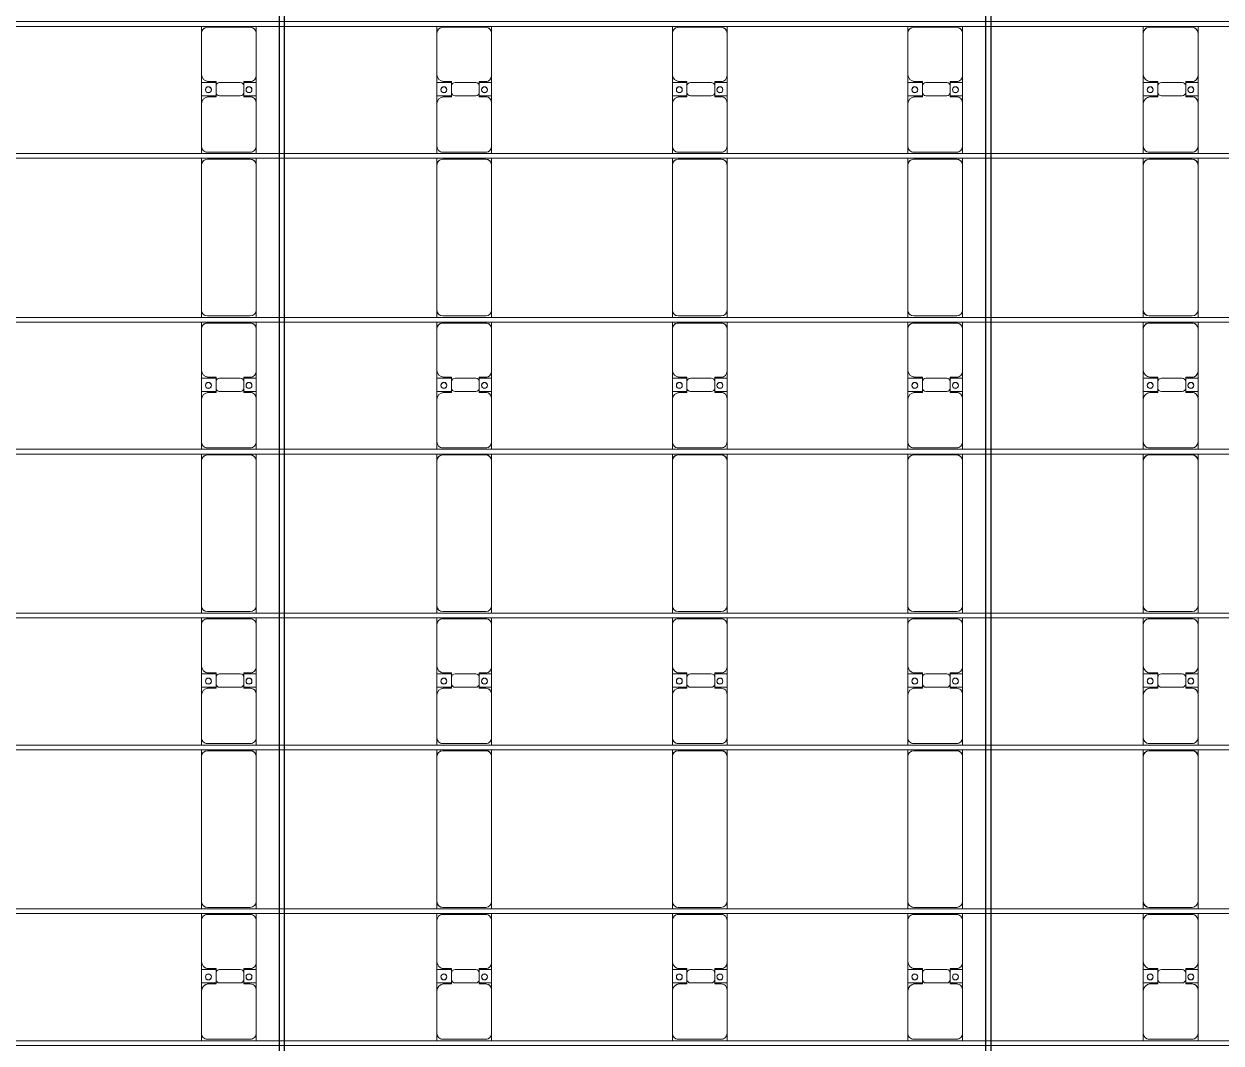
# Model space of a CAD drawing. Header units: millimetres. Extents: x -147246 to 112336, y -213734 to -86506.
# Drawn here: x -23856 to -13687, y -188580 to -179930 of the extents above; entities that cross this region are included whole.
import ezdxf

# ---------------------------------------------------------------- set-up
doc = ezdxf.new("R2010")
doc.units = ezdxf.units.MM
doc.layers.add('A-GENM', color=13, linetype='Continuous', lineweight=9)
doc.layers.add('S-BEAM', color=12, linetype='Continuous', lineweight=9)

# ---------------------------------------------------------------- blocks, each defined once
blk = doc.blocks.new('Dai phao do pin - DẢI PHAO ĐỠ PIN-V38-BỐ TRÍ KHUNG KẾT CẤU BÈ PIN 05')
at = {"layer": 'A-GENM', "color": 7}
for p, q in [((13258, 242), (13320, 242)), ((13680, 242), (13320, 242)), ((13680, 242), (13862, 242)), ((13748, 242), (13930, 242)), ((13748, 118), (13748, 242)), ((13862, 242), (13862, 118)), ((14280, 242), (13930, 242)), ((14280, 242), (14338, 242)), ((14378, 242), (14440, 242)), ((15670, 242), (14440, 242)), ((15670, 242), (15728, 242)), ((15768, 242), (15830, 242)), ((16190, 242), (15830, 242)), ((16190, 242), (16372, 242)), ((16258, 242), (16440, 242)), ((16258, 118), (16258, 242)), ((16372, 242), (16372, 118)), ((16790, 242), (16440, 242)), ((16790, 242), (16848, 242)), ((16888, 242), (16950, 242)), ((18180, 242), (16950, 242)), ((18180, 242), (18238, 242)), ((18278, 242), (18340, 242)), ((18700, 242), (18340, 242)), ((18700, 242), (18882, 242)), ((18768, 242), (18950, 242)), ((18768, 118), (18768, 242)), ((18882, 242), (18882, 118)), ((19300, 242), (18950, 242)), ((19300, 242), (19358, 242)), ((19398, 242), (19460, 242)), ((20690, 242), (19460, 242)), ((20690, 242), (20748, 242)), ((20788, 242), (20850, 242)), ((21210, 242), (20850, 242)), ((21210, 242), (21392, 242)), ((21278, 242), (21460, 242)), ((21278, 118), (21278, 242)), ((21392, 242), (21392, 118)), ((21810, 242), (21460, 242)), ((21810, 242), (21868, 242)), ((13270, 192), (13270, -173)), ((13740, 118), (13740, 182)), ((13832, 118), (13740, 118)), ((13870, 118), (13778, 118)), ((13870, 182), (13870, 118)), ((14330, -173), (14330, 192)), ((14390, 192), (14390, -173)), ((15720, -173), (15720, 192)), ((15780, 192), (15780, -173)), ((16250, 118), (16250, 182)), ((16342, 118), (16250, 118)), ((16380, 118), (16288, 118)), ((16380, 182), (16380, 118)), ((16840, -173), (16840, 192)), ((16900, 192), (16900, -173)), ((18230, -173), (18230, 192)), ((18290, 192), (18290, -173)), ((18760, 118), (18760, 182)), ((18852, 118), (18760, 118)), ((18890, 118), (18798, 118)), ((18890, 182), (18890, 118)), ((19350, -173), (19350, 192)), ((19410, 192), (19410, -173)), ((20740, -173), (20740, 192)), ((20800, 192), (20800, -173)), ((21270, 118), (21270, 182)), ((21362, 118), (21270, 118)), ((21400, 118), (21308, 118)), ((21400, 182), (21400, 118)), ((21860, -173), (21860, 192)), ((13748, 88), (13748, -88)), ((13862, -88), (13862, 88)), ((16258, 88), (16258, -88)), ((16372, -88), (16372, 88)), ((18768, 88), (18768, -88)), ((18882, -88), (18882, 88)), ((21278, 88), (21278, -88)), ((21392, -88), (21392, 88)), ((13740, -173), (13740, -118)), ((13740, -118), (13832, -118)), ((13748, -223), (13748, -118)), ((13778, -118), (13870, -118)), ((13862, -118), (13862, -223)), ((13870, -118), (13870, -173)), ((16250, -173), (16250, -118)), ((16250, -118), (16342, -118)), ((16258, -223), (16258, -118)), ((16288, -118), (16380, -118)), ((16372, -118), (16372, -223)), ((16380, -118), (16380, -173)), ((18760, -173), (18760, -118)), ((18760, -118), (18852, -118)), ((18768, -223), (18768, -118)), ((18798, -118), (18890, -118)), ((18882, -118), (18882, -223)), ((18890, -118), (18890, -173)), ((21270, -173), (21270, -118)), ((21270, -118), (21362, -118)), ((21278, -223), (21278, -118)), ((21308, -118), (21400, -118)), ((21392, -118), (21392, -223)), ((21400, -118), (21400, -173)), ((13320, -223), (13258, -223)), ((13320, -223), (13690, -223)), ((13862, -223), (13690, -223)), ((13920, -223), (13748, -223)), ((13920, -223), (14280, -223)), ((14338, -223), (14280, -223)), ((14440, -223), (14378, -223)), ((14440, -223), (15670, -223)), ((15728, -223), (15670, -223)), ((15830, -223), (15768, -223)), ((15830, -223), (16200, -223)), ((16372, -223), (16200, -223)), ((16430, -223), (16258, -223)), ((16430, -223), (16790, -223)), ((16848, -223), (16790, -223)), ((16950, -223), (16888, -223)), ((16950, -223), (18180, -223)), ((18238, -223), (18180, -223)), ((18340, -223), (18278, -223)), ((18340, -223), (18710, -223)), ((18882, -223), (18710, -223)), ((18940, -223), (18768, -223)), ((18940, -223), (19300, -223)), ((19358, -223), (19300, -223)), ((19460, -223), (19398, -223)), ((19460, -223), (20690, -223)), ((20748, -223), (20690, -223)), ((20850, -223), (20788, -223)), ((20850, -223), (21220, -223)), ((21392, -223), (21220, -223)), ((21450, -223), (21278, -223)), ((21450, -223), (21810, -223)), ((21868, -223), (21810, -223))]:
    blk.add_line(p, q, dxfattribs=at)
for centre, radius, start, end in [((13320, 192), 50, 90, 180), ((13320, 192), 50, 135, 180), ((13680, 182), 60, 0, 90), ((13680, 182), 60, 0, 30), ((13799, 183), 25, 360, 180), ((13801, 183), 25, 0, 180), ((13930, 182), 60, 90, 180), ((13930, 182), 60, 150, 180), ((14280, 192), 50, 0, 90), ((14280, 192), 50, 0, 45), ((14440, 192), 50, 90, 180), ((14440, 192), 50, 105, 180), ((15670, 192), 50, 360, 90), ((15670, 192), 50, 15, 90), ((15830, 192), 50, 90, 180), ((15830, 192), 50, 135, 180), ((16190, 182), 60, 0, 90), ((16190, 182), 60, 0, 30), ((16309, 183), 25, 360, 180), ((16311, 183), 25, 0, 180), ((16440, 182), 60, 90, 180), ((16440, 182), 60, 150, 180), ((16790, 192), 50, 0, 90), ((16790, 192), 50, 0, 45), ((16950, 192), 50, 90, 180), ((16950, 192), 50, 105, 180), ((18180, 192), 50, 360, 90), ((18180, 192), 50, 15, 90), ((18340, 192), 50, 90, 180), ((18340, 192), 50, 135, 180), ((18700, 182), 60, 360, 90), ((18700, 182), 60, 360, 30), ((18819, 183), 25, 0, 180), ((18821, 183), 25, 360, 180), ((18950, 182), 60, 90, 180), ((18950, 182), 60, 150, 180), ((19300, 192), 50, 0, 90), ((19300, 192), 50, 0, 45), ((19460, 192), 50, 90, 180), ((19460, 192), 50, 105, 180), ((20690, 192), 50, 360, 90), ((20690, 192), 50, 15, 90), ((20850, 192), 50, 90, 180), ((20850, 192), 50, 135, 180), ((21210, 182), 60, 0, 90), ((21210, 182), 60, 0, 30), ((21329, 183), 25, 360, 180), ((21331, 183), 25, 360, 180), ((21460, 182), 60, 90, 180), ((21460, 182), 60, 150, 180), ((21810, 192), 50, 0, 90), ((21810, 192), 50, 0, 45), ((13778, 88), 30, 90, 180), ((13799, 183), 25, 180, 0), ((13801, 183), 25, 180, 360), ((13832, 88), 30, 0, 90), ((16288, 88), 30, 90, 180), ((16309, 183), 25, 180, 0), ((16311, 183), 25, 180, 0), ((16342, 88), 30, 360, 90), ((18798, 88), 30, 90, 180), ((18819, 183), 25, 180, 0), ((18821, 183), 25, 180, 0), ((18852, 88), 30, 0, 90), ((21308, 88), 30, 90, 180), ((21329, 183), 25, 180, 0), ((21331, 183), 25, 180, 0), ((21362, 88), 30, 360, 90), ((13778, -88), 30, 180, 270), ((13832, -88), 30, 270, 360), ((16288, -88), 30, 180, 270), ((16342, -88), 30, 270, 360), ((18798, -88), 30, 180, 270), ((18852, -88), 30, 270, 0), ((21308, -88), 30, 180, 270), ((21362, -88), 30, 270, 360), ((13320, -173), 50, 180, 270), ((13320, -173), 50, 180, 225), ((13690, -173), 50, 270, 360), ((13690, -173), 50, 315, 360), ((13799, -162), 25, 360, 180), ((13799, -162), 25, 180, 0), ((13801, -162), 25, 360, 180), ((13801, -162), 25, 180, 0), ((13920, -173), 50, 180, 270), ((13920, -173), 50, 180, 225), ((14280, -173), 50, 270, 360), ((14280, -173), 50, 315, 360), ((14440, -173), 50, 180, 270), ((14440, -173), 50, 180, 270), ((15670, -173), 50, 270, 360), ((15670, -173), 50, 285, 360), ((15830, -173), 50, 180, 270), ((15830, -173), 50, 180, 225), ((16200, -173), 50, 270, 360), ((16200, -173), 50, 315, 0), ((16309, -162), 25, 360, 180), ((16309, -162), 25, 180, 0), ((16311, -162), 25, 360, 180), ((16311, -162), 25, 180, 360), ((16430, -173), 50, 180, 270), ((16430, -173), 50, 180, 225), ((16790, -173), 50, 270, 0), ((16790, -173), 50, 315, 0), ((16950, -173), 50, 180, 270), ((16950, -173), 50, 180, 270), ((18180, -173), 50, 270, 360), ((18180, -173), 50, 285, 360), ((18340, -173), 50, 180, 270), ((18340, -173), 50, 180, 225), ((18710, -173), 50, 270, 360), ((18710, -173), 50, 315, 360), ((18819, -162), 25, 360, 180), ((18819, -162), 25, 180, 360), ((18821, -162), 25, 360, 180), ((18821, -162), 25, 180, 360), ((18940, -173), 50, 180, 270), ((18940, -173), 50, 180, 225), ((19300, -173), 50, 270, 0), ((19300, -173), 50, 315, 0), ((19460, -173), 50, 180, 270), ((19460, -173), 50, 180, 270), ((20690, -173), 50, 270, 0), ((20690, -173), 50, 285, 360), ((20850, -173), 50, 180, 270), ((20850, -173), 50, 180, 225), ((21220, -173), 50, 270, 0), ((21220, -173), 50, 315, 360), ((21329, -162), 25, 0, 180), ((21329, -162), 25, 180, 0), ((21331, -162), 25, 360, 180), ((21331, -162), 25, 180, 360), ((21450, -173), 50, 180, 270), ((21450, -173), 50, 180, 225), ((21810, -173), 50, 270, 0), ((21810, -173), 50, 315, 360)]:
    blk.add_arc(centre, radius, start, end, dxfattribs=at)
blk = doc.blocks.new('Dai phao do pin - DẢI PHAO ĐỠ PIN-V39-BỐ TRÍ KHUNG KẾT CẤU BÈ PIN 05')
at = {"layer": 'A-GENM', "color": 7}
for p, q in [((13258, 242), (13320, 242)), ((13680, 242), (13320, 242)), ((13680, 242), (13862, 242)), ((13748, 242), (13930, 242)), ((13748, 118), (13748, 242)), ((13862, 242), (13862, 118)), ((14280, 242), (13930, 242)), ((14280, 242), (14338, 242)), ((14378, 242), (14440, 242)), ((15670, 242), (14440, 242)), ((15670, 242), (15728, 242)), ((15768, 242), (15830, 242)), ((16190, 242), (15830, 242)), ((16190, 242), (16372, 242)), ((16258, 242), (16440, 242)), ((16258, 118), (16258, 242)), ((16372, 242), (16372, 118)), ((16790, 242), (16440, 242)), ((16790, 242), (16848, 242)), ((16888, 242), (16950, 242)), ((18180, 242), (16950, 242)), ((18180, 242), (18238, 242)), ((18278, 242), (18340, 242)), ((18700, 242), (18340, 242)), ((18700, 242), (18882, 242)), ((18768, 242), (18950, 242)), ((18768, 118), (18768, 242)), ((18882, 242), (18882, 118)), ((19300, 242), (18950, 242)), ((19300, 242), (19358, 242)), ((19398, 242), (19460, 242)), ((20690, 242), (19460, 242)), ((20690, 242), (20748, 242)), ((20788, 242), (20850, 242)), ((21210, 242), (20850, 242)), ((21210, 242), (21392, 242)), ((21278, 242), (21460, 242)), ((21278, 118), (21278, 242)), ((21392, 242), (21392, 118)), ((21810, 242), (21460, 242)), ((21810, 242), (21868, 242)), ((13270, 192), (13270, -173)), ((13740, 118), (13740, 182)), ((13832, 118), (13740, 118)), ((13870, 118), (13778, 118)), ((13870, 182), (13870, 118)), ((14330, -173), (14330, 192)), ((14390, 192), (14390, -173)), ((15720, -173), (15720, 192)), ((15780, 192), (15780, -173)), ((16250, 118), (16250, 182)), ((16342, 118), (16250, 118)), ((16380, 118), (16288, 118)), ((16380, 182), (16380, 118)), ((16840, -173), (16840, 192)), ((16900, 192), (16900, -173)), ((18230, -173), (18230, 192)), ((18290, 192), (18290, -173)), ((18760, 118), (18760, 182)), ((18852, 118), (18760, 118)), ((18890, 118), (18798, 118)), ((18890, 182), (18890, 118)), ((19350, -173), (19350, 192)), ((19410, 192), (19410, -173)), ((20740, -173), (20740, 192)), ((20800, 192), (20800, -173)), ((21270, 118), (21270, 182)), ((21362, 118), (21270, 118)), ((21400, 118), (21308, 118)), ((21400, 182), (21400, 118)), ((21860, -173), (21860, 192)), ((13748, 88), (13748, -88)), ((13862, -88), (13862, 88)), ((16258, 88), (16258, -88)), ((16372, -88), (16372, 88)), ((18768, 88), (18768, -88)), ((18882, -88), (18882, 88)), ((21278, 88), (21278, -88)), ((21392, -88), (21392, 88)), ((13740, -173), (13740, -118)), ((13740, -118), (13832, -118)), ((13748, -223), (13748, -118)), ((13778, -118), (13870, -118)), ((13862, -118), (13862, -223)), ((13870, -118), (13870, -173)), ((16250, -173), (16250, -118)), ((16250, -118), (16342, -118)), ((16258, -223), (16258, -118)), ((16288, -118), (16380, -118)), ((16372, -118), (16372, -223)), ((16380, -118), (16380, -173)), ((18760, -173), (18760, -118)), ((18760, -118), (18852, -118)), ((18768, -223), (18768, -118)), ((18798, -118), (18890, -118)), ((18882, -118), (18882, -223)), ((18890, -118), (18890, -173)), ((21270, -173), (21270, -118)), ((21270, -118), (21362, -118)), ((21278, -223), (21278, -118)), ((21308, -118), (21400, -118)), ((21392, -118), (21392, -223)), ((21400, -118), (21400, -173)), ((13320, -223), (13258, -223)), ((13320, -223), (13690, -223)), ((13862, -223), (13690, -223)), ((13920, -223), (13748, -223)), ((13920, -223), (14280, -223)), ((14338, -223), (14280, -223)), ((14440, -223), (14378, -223)), ((14440, -223), (15670, -223)), ((15728, -223), (15670, -223)), ((15830, -223), (15768, -223)), ((15830, -223), (16200, -223)), ((16372, -223), (16200, -223)), ((16430, -223), (16258, -223)), ((16430, -223), (16790, -223)), ((16848, -223), (16790, -223)), ((16950, -223), (16888, -223)), ((16950, -223), (18180, -223)), ((18238, -223), (18180, -223)), ((18340, -223), (18278, -223)), ((18340, -223), (18710, -223)), ((18882, -223), (18710, -223)), ((18940, -223), (18768, -223)), ((18940, -223), (19300, -223)), ((19358, -223), (19300, -223)), ((19460, -223), (19398, -223)), ((19460, -223), (20690, -223)), ((20748, -223), (20690, -223)), ((20850, -223), (20788, -223)), ((20850, -223), (21220, -223)), ((21392, -223), (21220, -223)), ((21450, -223), (21278, -223)), ((21450, -223), (21810, -223)), ((21868, -223), (21810, -223))]:
    blk.add_line(p, q, dxfattribs=at)
for centre, radius, start, end in [((13320, 192), 50, 90, 180), ((13320, 192), 50, 135, 180), ((13680, 182), 60, 0, 90), ((13680, 182), 60, 0, 30), ((13799, 183), 25, 360, 180), ((13801, 183), 25, 0, 180), ((13930, 182), 60, 90, 180), ((13930, 182), 60, 150, 180), ((14280, 192), 50, 0, 90), ((14280, 192), 50, 0, 45), ((14440, 192), 50, 90, 180), ((14440, 192), 50, 105, 180), ((15670, 192), 50, 360, 90), ((15670, 192), 50, 15, 90), ((15830, 192), 50, 90, 180), ((15830, 192), 50, 135, 180), ((16190, 182), 60, 0, 90), ((16190, 182), 60, 0, 30), ((16309, 183), 25, 360, 180), ((16311, 183), 25, 0, 180), ((16440, 182), 60, 90, 180), ((16440, 182), 60, 150, 180), ((16790, 192), 50, 0, 90), ((16790, 192), 50, 0, 45), ((16950, 192), 50, 90, 180), ((16950, 192), 50, 105, 180), ((18180, 192), 50, 360, 90), ((18180, 192), 50, 15, 90), ((18340, 192), 50, 90, 180), ((18340, 192), 50, 135, 180), ((18700, 182), 60, 360, 90), ((18700, 182), 60, 360, 30), ((18819, 183), 25, 0, 180), ((18821, 183), 25, 360, 180), ((18950, 182), 60, 90, 180), ((18950, 182), 60, 150, 180), ((19300, 192), 50, 0, 90), ((19300, 192), 50, 0, 45), ((19460, 192), 50, 90, 180), ((19460, 192), 50, 105, 180), ((20690, 192), 50, 360, 90), ((20690, 192), 50, 15, 90), ((20850, 192), 50, 90, 180), ((20850, 192), 50, 135, 180), ((21210, 182), 60, 0, 90), ((21210, 182), 60, 0, 30), ((21329, 183), 25, 360, 180), ((21331, 183), 25, 360, 180), ((21460, 182), 60, 90, 180), ((21460, 182), 60, 150, 180), ((21810, 192), 50, 0, 90), ((21810, 192), 50, 0, 45), ((13778, 88), 30, 90, 180), ((13799, 183), 25, 180, 0), ((13801, 183), 25, 180, 360), ((13832, 88), 30, 0, 90), ((16288, 88), 30, 90, 180), ((16309, 183), 25, 180, 0), ((16311, 183), 25, 180, 0), ((16342, 88), 30, 360, 90), ((18798, 88), 30, 90, 180), ((18819, 183), 25, 180, 0), ((18821, 183), 25, 180, 0), ((18852, 88), 30, 0, 90), ((21308, 88), 30, 90, 180), ((21329, 183), 25, 180, 0), ((21331, 183), 25, 180, 0), ((21362, 88), 30, 360, 90), ((13778, -88), 30, 180, 270), ((13832, -88), 30, 270, 360), ((16288, -88), 30, 180, 270), ((16342, -88), 30, 270, 360), ((18798, -88), 30, 180, 270), ((18852, -88), 30, 270, 0), ((21308, -88), 30, 180, 270), ((21362, -88), 30, 270, 360), ((13320, -173), 50, 180, 270), ((13320, -173), 50, 180, 225), ((13690, -173), 50, 270, 360), ((13690, -173), 50, 315, 360), ((13799, -162), 25, 360, 180), ((13799, -162), 25, 180, 0), ((13801, -162), 25, 360, 180), ((13801, -162), 25, 180, 0), ((13920, -173), 50, 180, 270), ((13920, -173), 50, 180, 225), ((14280, -173), 50, 270, 360), ((14280, -173), 50, 315, 360), ((14440, -173), 50, 180, 270), ((14440, -173), 50, 180, 270), ((15670, -173), 50, 270, 360), ((15670, -173), 50, 285, 360), ((15830, -173), 50, 180, 270), ((15830, -173), 50, 180, 225), ((16200, -173), 50, 270, 360), ((16200, -173), 50, 315, 0), ((16309, -162), 25, 360, 180), ((16309, -162), 25, 180, 0), ((16311, -162), 25, 360, 180), ((16311, -162), 25, 180, 360), ((16430, -173), 50, 180, 270), ((16430, -173), 50, 180, 225), ((16790, -173), 50, 270, 0), ((16790, -173), 50, 315, 0), ((16950, -173), 50, 180, 270), ((16950, -173), 50, 180, 270), ((18180, -173), 50, 270, 360), ((18180, -173), 50, 285, 360), ((18340, -173), 50, 180, 270), ((18340, -173), 50, 180, 225), ((18710, -173), 50, 270, 360), ((18710, -173), 50, 315, 360), ((18819, -162), 25, 360, 180), ((18819, -162), 25, 180, 360), ((18821, -162), 25, 360, 180), ((18821, -162), 25, 180, 360), ((18940, -173), 50, 180, 270), ((18940, -173), 50, 180, 225), ((19300, -173), 50, 270, 0), ((19300, -173), 50, 315, 0), ((19460, -173), 50, 180, 270), ((19460, -173), 50, 180, 270), ((20690, -173), 50, 270, 0), ((20690, -173), 50, 285, 360), ((20850, -173), 50, 180, 270), ((20850, -173), 50, 180, 225), ((21220, -173), 50, 270, 0), ((21220, -173), 50, 315, 360), ((21329, -162), 25, 0, 180), ((21329, -162), 25, 180, 0), ((21331, -162), 25, 360, 180), ((21331, -162), 25, 180, 360), ((21450, -173), 50, 180, 270), ((21450, -173), 50, 180, 225), ((21810, -173), 50, 270, 0), ((21810, -173), 50, 315, 360)]:
    blk.add_arc(centre, radius, start, end, dxfattribs=at)
blk = doc.blocks.new('Dai phao do pin - DẢI PHAO ĐỠ PIN-V40-BỐ TRÍ KHUNG KẾT CẤU BÈ PIN 05')
at = {"layer": 'A-GENM', "color": 7}
for p, q in [((13258, 242), (13320, 242)), ((13680, 242), (13320, 242)), ((13680, 242), (13862, 242)), ((13748, 242), (13930, 242)), ((13748, 123), (13748, 242)), ((13862, 242), (13862, 123)), ((14280, 242), (13930, 242)), ((14280, 242), (14338, 242)), ((14378, 242), (14440, 242)), ((15670, 242), (14440, 242)), ((15670, 242), (15728, 242)), ((15768, 242), (15830, 242)), ((16190, 242), (15830, 242)), ((16190, 242), (16372, 242)), ((16258, 242), (16440, 242)), ((16258, 123), (16258, 242)), ((16372, 242), (16372, 123)), ((16790, 242), (16440, 242)), ((16790, 242), (16848, 242)), ((16888, 242), (16950, 242)), ((18180, 242), (16950, 242)), ((18180, 242), (18238, 242)), ((18278, 242), (18340, 242)), ((18700, 242), (18340, 242)), ((18700, 242), (18882, 242)), ((18768, 242), (18950, 242)), ((18768, 123), (18768, 242)), ((18882, 242), (18882, 123)), ((19300, 242), (18950, 242)), ((19300, 242), (19358, 242)), ((19398, 242), (19460, 242)), ((20690, 242), (19460, 242)), ((20690, 242), (20748, 242)), ((20788, 242), (20850, 242)), ((21210, 242), (20850, 242)), ((21210, 242), (21392, 242)), ((21278, 242), (21460, 242)), ((21278, 123), (21278, 242)), ((21392, 242), (21392, 123)), ((21810, 242), (21460, 242)), ((21810, 242), (21868, 242)), ((13270, 192), (13270, -173)), ((13740, 118), (13740, 182)), ((13832, 118), (13740, 118)), ((13870, 118), (13778, 118)), ((13870, 182), (13870, 118)), ((14330, -173), (14330, 192)), ((14390, 192), (14390, -173)), ((15720, -173), (15720, 192)), ((15780, 192), (15780, -173)), ((16250, 118), (16250, 182)), ((16342, 118), (16250, 118)), ((16380, 118), (16288, 118)), ((16380, 182), (16380, 118)), ((16840, -173), (16840, 192)), ((16900, 192), (16900, -173)), ((18230, -173), (18230, 192)), ((18290, 192), (18290, -173)), ((18760, 118), (18760, 182)), ((18852, 118), (18760, 118)), ((18890, 118), (18798, 118)), ((18890, 182), (18890, 118)), ((19350, -173), (19350, 192)), ((19410, 192), (19410, -173)), ((20740, -173), (20740, 192)), ((20800, 192), (20800, -173)), ((21270, 118), (21270, 182)), ((21362, 118), (21270, 118)), ((21400, 118), (21308, 118)), ((21400, 182), (21400, 118)), ((21860, -173), (21860, 192)), ((13748, 88), (13748, -88)), ((13862, -88), (13862, 88)), ((16258, 88), (16258, -88)), ((16372, -88), (16372, 88)), ((18768, 88), (18768, -88)), ((18882, -88), (18882, 88)), ((21278, 88), (21278, -88)), ((21392, -88), (21392, 88)), ((13740, -173), (13740, -118)), ((13740, -118), (13832, -118)), ((13748, -223), (13748, -118)), ((13778, -118), (13870, -118)), ((13862, -118), (13862, -223)), ((13870, -118), (13870, -173)), ((16250, -173), (16250, -118)), ((16250, -118), (16342, -118)), ((16258, -223), (16258, -118)), ((16288, -118), (16380, -118)), ((16372, -118), (16372, -223)), ((16380, -118), (16380, -173)), ((18760, -173), (18760, -118)), ((18760, -118), (18852, -118)), ((18768, -223), (18768, -118)), ((18798, -118), (18890, -118)), ((18882, -118), (18882, -223)), ((18890, -118), (18890, -173)), ((21270, -173), (21270, -118)), ((21270, -118), (21362, -118)), ((21278, -223), (21278, -118)), ((21308, -118), (21400, -118)), ((21392, -118), (21392, -223)), ((21400, -118), (21400, -173)), ((13320, -223), (13258, -223)), ((13320, -223), (13690, -223)), ((13862, -223), (13690, -223)), ((13920, -223), (13748, -223)), ((13920, -223), (14280, -223)), ((14338, -223), (14280, -223)), ((14440, -223), (14378, -223)), ((14440, -223), (15670, -223)), ((15728, -223), (15670, -223)), ((15830, -223), (15768, -223)), ((15830, -223), (16200, -223)), ((16372, -223), (16200, -223)), ((16430, -223), (16258, -223)), ((16430, -223), (16790, -223)), ((16848, -223), (16790, -223)), ((16950, -223), (16888, -223)), ((16950, -223), (18180, -223)), ((18238, -223), (18180, -223)), ((18340, -223), (18278, -223)), ((18340, -223), (18710, -223)), ((18882, -223), (18710, -223)), ((18940, -223), (18768, -223)), ((18940, -223), (19300, -223)), ((19358, -223), (19300, -223)), ((19460, -223), (19398, -223)), ((19460, -223), (20690, -223)), ((20748, -223), (20690, -223)), ((20850, -223), (20788, -223)), ((20850, -223), (21220, -223)), ((21392, -223), (21220, -223)), ((21450, -223), (21278, -223)), ((21450, -223), (21810, -223)), ((21868, -223), (21810, -223))]:
    blk.add_line(p, q, dxfattribs=at)
for centre, radius, start, end in [((13320, 192), 50, 90, 180), ((13320, 192), 50, 135, 180), ((13680, 182), 60, 0, 90), ((13680, 182), 60, 0, 30), ((13799, 183), 25, 360, 180), ((13801, 183), 25, 0, 180), ((13930, 182), 60, 90, 180), ((13930, 182), 60, 150, 180), ((14280, 192), 50, 0, 90), ((14280, 192), 50, 0, 45), ((14440, 192), 50, 90, 180), ((14440, 192), 50, 105, 180), ((15670, 192), 50, 360, 90), ((15670, 192), 50, 15, 90), ((15830, 192), 50, 90, 180), ((15830, 192), 50, 135, 180), ((16190, 182), 60, 0, 90), ((16190, 182), 60, 0, 30), ((16309, 183), 25, 360, 180), ((16311, 183), 25, 0, 180), ((16440, 182), 60, 90, 180), ((16440, 182), 60, 150, 180), ((16790, 192), 50, 0, 90), ((16790, 192), 50, 0, 45), ((16950, 192), 50, 90, 180), ((16950, 192), 50, 105, 180), ((18180, 192), 50, 360, 90), ((18180, 192), 50, 15, 90), ((18340, 192), 50, 90, 180), ((18340, 192), 50, 135, 180), ((18700, 182), 60, 360, 90), ((18700, 182), 60, 360, 30), ((18819, 183), 25, 0, 180), ((18821, 183), 25, 360, 180), ((18950, 182), 60, 90, 180), ((18950, 182), 60, 150, 180), ((19300, 192), 50, 0, 90), ((19300, 192), 50, 0, 45), ((19460, 192), 50, 90, 180), ((19460, 192), 50, 105, 180), ((20690, 192), 50, 360, 90), ((20690, 192), 50, 15, 90), ((20850, 192), 50, 90, 180), ((20850, 192), 50, 135, 180), ((21210, 182), 60, 0, 90), ((21210, 182), 60, 0, 30), ((21329, 183), 25, 360, 180), ((21331, 183), 25, 360, 180), ((21460, 182), 60, 90, 180), ((21460, 182), 60, 150, 180), ((21810, 192), 50, 0, 90), ((21810, 192), 50, 0, 45), ((13778, 88), 30, 90, 180), ((13799, 183), 25, 180, 0), ((13801, 183), 25, 180, 360), ((13832, 88), 30, 0, 90), ((16288, 88), 30, 90, 180), ((16309, 183), 25, 180, 0), ((16311, 183), 25, 180, 0), ((16342, 88), 30, 360, 90), ((18798, 88), 30, 90, 180), ((18819, 183), 25, 180, 0), ((18821, 183), 25, 180, 0), ((18852, 88), 30, 0, 90), ((21308, 88), 30, 90, 180), ((21329, 183), 25, 180, 0), ((21331, 183), 25, 180, 0), ((21362, 88), 30, 360, 90), ((13778, -88), 30, 180, 270), ((13832, -88), 30, 270, 360), ((16288, -88), 30, 180, 270), ((16342, -88), 30, 270, 360), ((18798, -88), 30, 180, 270), ((18852, -88), 30, 270, 0), ((21308, -88), 30, 180, 270), ((21362, -88), 30, 270, 360), ((13320, -173), 50, 180, 270), ((13320, -173), 50, 180, 225), ((13690, -173), 50, 270, 360), ((13690, -173), 50, 315, 360), ((13799, -162), 25, 360, 180), ((13799, -162), 25, 180, 0), ((13801, -162), 25, 360, 180), ((13801, -162), 25, 180, 0), ((13920, -173), 50, 180, 270), ((13920, -173), 50, 180, 225), ((14280, -173), 50, 270, 360), ((14280, -173), 50, 315, 360), ((14440, -173), 50, 180, 270), ((14440, -173), 50, 180, 270), ((15670, -173), 50, 270, 360), ((15670, -173), 50, 285, 360), ((15830, -173), 50, 180, 270), ((15830, -173), 50, 180, 225), ((16200, -173), 50, 270, 360), ((16200, -173), 50, 315, 0), ((16309, -162), 25, 360, 180), ((16309, -162), 25, 180, 0), ((16311, -162), 25, 360, 180), ((16311, -162), 25, 180, 360), ((16430, -173), 50, 180, 270), ((16430, -173), 50, 180, 225), ((16790, -173), 50, 270, 0), ((16790, -173), 50, 315, 0), ((16950, -173), 50, 180, 270), ((16950, -173), 50, 180, 270), ((18180, -173), 50, 270, 360), ((18180, -173), 50, 285, 360), ((18340, -173), 50, 180, 270), ((18340, -173), 50, 180, 225), ((18710, -173), 50, 270, 360), ((18710, -173), 50, 315, 360), ((18819, -162), 25, 360, 180), ((18819, -162), 25, 180, 360), ((18821, -162), 25, 360, 180), ((18821, -162), 25, 180, 360), ((18940, -173), 50, 180, 270), ((18940, -173), 50, 180, 225), ((19300, -173), 50, 270, 0), ((19300, -173), 50, 315, 0), ((19460, -173), 50, 180, 270), ((19460, -173), 50, 180, 270), ((20690, -173), 50, 270, 0), ((20690, -173), 50, 285, 360), ((20850, -173), 50, 180, 270), ((20850, -173), 50, 180, 225), ((21220, -173), 50, 270, 0), ((21220, -173), 50, 315, 360), ((21329, -162), 25, 0, 180), ((21329, -162), 25, 180, 0), ((21331, -162), 25, 360, 180), ((21331, -162), 25, 180, 360), ((21450, -173), 50, 180, 270), ((21450, -173), 50, 180, 225), ((21810, -173), 50, 270, 0), ((21810, -173), 50, 315, 360)]:
    blk.add_arc(centre, radius, start, end, dxfattribs=at)
blk = doc.blocks.new('Dai phao do pin - DẢI PHAO ĐỠ PIN-V41-BỐ TRÍ KHUNG KẾT CẤU BÈ PIN 05')
at = {"layer": 'A-GENM', "color": 7}
for p, q in [((13258, 242), (13320, 242)), ((13680, 242), (13320, 242)), ((13680, 242), (13862, 242)), ((13748, 242), (13930, 242)), ((13748, 118), (13748, 242)), ((13862, 242), (13862, 118)), ((14280, 242), (13930, 242)), ((14280, 242), (14338, 242)), ((14378, 242), (14440, 242)), ((15670, 242), (14440, 242)), ((15670, 242), (15728, 242)), ((15768, 242), (15830, 242)), ((16190, 242), (15830, 242)), ((16190, 242), (16372, 242)), ((16258, 242), (16440, 242)), ((16258, 118), (16258, 242)), ((16372, 242), (16372, 118)), ((16790, 242), (16440, 242)), ((16790, 242), (16848, 242)), ((16888, 242), (16950, 242)), ((18180, 242), (16950, 242)), ((18180, 242), (18238, 242)), ((18278, 242), (18340, 242)), ((18700, 242), (18340, 242)), ((18700, 242), (18882, 242)), ((18768, 242), (18950, 242)), ((18768, 118), (18768, 242)), ((18882, 242), (18882, 118)), ((19300, 242), (18950, 242)), ((19300, 242), (19358, 242)), ((19398, 242), (19460, 242)), ((20690, 242), (19460, 242)), ((20690, 242), (20748, 242)), ((20788, 242), (20850, 242)), ((21210, 242), (20850, 242)), ((21210, 242), (21392, 242)), ((21278, 242), (21460, 242)), ((21278, 118), (21278, 242)), ((21392, 242), (21392, 118)), ((21810, 242), (21460, 242)), ((21810, 242), (21868, 242)), ((13270, 192), (13270, -173)), ((13740, 118), (13740, 182)), ((13832, 118), (13740, 118)), ((13870, 118), (13778, 118)), ((13870, 182), (13870, 118)), ((14330, -173), (14330, 192)), ((14390, 192), (14390, -173)), ((15720, -173), (15720, 192)), ((15780, 192), (15780, -173)), ((16250, 118), (16250, 182)), ((16342, 118), (16250, 118)), ((16380, 118), (16288, 118)), ((16380, 182), (16380, 118)), ((16840, -173), (16840, 192)), ((16900, 192), (16900, -173)), ((18230, -173), (18230, 192)), ((18290, 192), (18290, -173)), ((18760, 118), (18760, 182)), ((18852, 118), (18760, 118)), ((18890, 118), (18798, 118)), ((18890, 182), (18890, 118)), ((19350, -173), (19350, 192)), ((19410, 192), (19410, -173)), ((20740, -173), (20740, 192)), ((20800, 192), (20800, -173)), ((21270, 118), (21270, 182)), ((21362, 118), (21270, 118)), ((21400, 118), (21308, 118)), ((21400, 182), (21400, 118)), ((21860, -173), (21860, 192)), ((13748, 88), (13748, -88)), ((13862, -88), (13862, 88)), ((16258, 88), (16258, -88)), ((16372, -88), (16372, 88)), ((18768, 88), (18768, -88)), ((18882, -88), (18882, 88)), ((21278, 88), (21278, -88)), ((21392, -88), (21392, 88)), ((13740, -173), (13740, -118)), ((13740, -118), (13832, -118)), ((13748, -223), (13748, -118)), ((13778, -118), (13870, -118)), ((13862, -118), (13862, -223)), ((13870, -118), (13870, -173)), ((16250, -173), (16250, -118)), ((16250, -118), (16342, -118)), ((16258, -223), (16258, -118)), ((16288, -118), (16380, -118)), ((16372, -118), (16372, -223)), ((16380, -118), (16380, -173)), ((18760, -173), (18760, -118)), ((18760, -118), (18852, -118)), ((18768, -223), (18768, -118)), ((18798, -118), (18890, -118)), ((18882, -118), (18882, -223)), ((18890, -118), (18890, -173)), ((21270, -173), (21270, -118)), ((21270, -118), (21362, -118)), ((21278, -223), (21278, -118)), ((21308, -118), (21400, -118)), ((21392, -118), (21392, -223)), ((21400, -118), (21400, -173)), ((13320, -223), (13258, -223)), ((13320, -223), (13690, -223)), ((13862, -223), (13690, -223)), ((13920, -223), (13748, -223)), ((13920, -223), (14280, -223)), ((14338, -223), (14280, -223)), ((14440, -223), (14378, -223)), ((14440, -223), (15670, -223)), ((15728, -223), (15670, -223)), ((15830, -223), (15768, -223)), ((15830, -223), (16200, -223)), ((16372, -223), (16200, -223)), ((16430, -223), (16258, -223)), ((16430, -223), (16790, -223)), ((16848, -223), (16790, -223)), ((16950, -223), (16888, -223)), ((16950, -223), (18180, -223)), ((18238, -223), (18180, -223)), ((18340, -223), (18278, -223)), ((18340, -223), (18710, -223)), ((18882, -223), (18710, -223)), ((18940, -223), (18768, -223)), ((18940, -223), (19300, -223)), ((19358, -223), (19300, -223)), ((19460, -223), (19398, -223)), ((19460, -223), (20690, -223)), ((20748, -223), (20690, -223)), ((20850, -223), (20788, -223)), ((20850, -223), (21220, -223)), ((21392, -223), (21220, -223)), ((21450, -223), (21278, -223)), ((21450, -223), (21810, -223)), ((21868, -223), (21810, -223))]:
    blk.add_line(p, q, dxfattribs=at)
for centre, radius, start, end in [((13320, 192), 50, 90, 180), ((13320, 192), 50, 135, 180), ((13680, 182), 60, 0, 90), ((13680, 182), 60, 0, 30), ((13799, 183), 25, 360, 180), ((13801, 183), 25, 0, 180), ((13930, 182), 60, 90, 180), ((13930, 182), 60, 150, 180), ((14280, 192), 50, 0, 90), ((14280, 192), 50, 0, 45), ((14440, 192), 50, 90, 180), ((14440, 192), 50, 150, 180), ((14440, 192), 50, 105, 145.5116), ((15670, 192), 50, 360, 90), ((15670, 192), 50, 15, 90), ((15830, 192), 50, 90, 180), ((15830, 192), 50, 135, 180), ((16190, 182), 60, 0, 90), ((16190, 182), 60, 0, 30), ((16309, 183), 25, 360, 180), ((16311, 183), 25, 0, 180), ((16440, 182), 60, 90, 180), ((16440, 182), 60, 150, 180), ((16790, 192), 50, 0, 90), ((16790, 192), 50, 0, 45), ((16950, 192), 50, 90, 180), ((16950, 192), 50, 105, 180), ((18180, 192), 50, 360, 90), ((18180, 192), 50, 15, 90), ((18340, 192), 50, 90, 180), ((18340, 192), 50, 135, 180), ((18700, 182), 60, 360, 90), ((18700, 182), 60, 360, 30), ((18819, 183), 25, 0, 180), ((18821, 183), 25, 360, 180), ((18950, 182), 60, 90, 180), ((18950, 182), 60, 150, 180), ((19300, 192), 50, 0, 90), ((19300, 192), 50, 0, 45), ((19460, 192), 50, 90, 180), ((19460, 192), 50, 105, 180), ((20690, 192), 50, 360, 90), ((20690, 192), 50, 15, 90), ((20850, 192), 50, 90, 180), ((20850, 192), 50, 135, 180), ((21210, 182), 60, 0, 90), ((21210, 182), 60, 0, 30), ((21329, 183), 25, 360, 180), ((21331, 183), 25, 360, 180), ((21460, 182), 60, 90, 180), ((21460, 182), 60, 150, 180), ((21810, 192), 50, 0, 90), ((21810, 192), 50, 0, 45), ((13778, 88), 30, 90, 180), ((13799, 183), 25, 180, 0), ((13801, 183), 25, 180, 360), ((13832, 88), 30, 0, 90), ((16288, 88), 30, 90, 180), ((16309, 183), 25, 180, 0), ((16311, 183), 25, 180, 0), ((16342, 88), 30, 360, 90), ((18798, 88), 30, 90, 180), ((18819, 183), 25, 180, 0), ((18821, 183), 25, 180, 0), ((18852, 88), 30, 0, 90), ((21308, 88), 30, 90, 180), ((21329, 183), 25, 180, 0), ((21331, 183), 25, 180, 0), ((21362, 88), 30, 360, 90), ((13778, -88), 30, 180, 270), ((13832, -88), 30, 270, 360), ((16288, -88), 30, 180, 270), ((16342, -88), 30, 270, 360), ((18798, -88), 30, 180, 270), ((18852, -88), 30, 270, 0), ((21308, -88), 30, 180, 270), ((21362, -88), 30, 270, 360), ((13320, -173), 50, 180, 270), ((13320, -173), 50, 180, 225), ((13690, -173), 50, 270, 360), ((13690, -173), 50, 315, 360), ((13799, -162), 25, 360, 180), ((13799, -162), 25, 180, 0), ((13801, -162), 25, 360, 180), ((13801, -162), 25, 180, 0), ((13920, -173), 50, 180, 270), ((13920, -173), 50, 180, 225), ((14280, -173), 50, 270, 360), ((14280, -173), 50, 315, 360), ((14440, -173), 50, 180, 270), ((14440, -173), 50, 180, 270), ((15670, -173), 50, 270, 360), ((15670, -173), 50, 285, 360), ((15830, -173), 50, 180, 270), ((15830, -173), 50, 180, 225), ((16200, -173), 50, 270, 360), ((16200, -173), 50, 315, 0), ((16309, -162), 25, 360, 180), ((16309, -162), 25, 180, 0), ((16311, -162), 25, 360, 180), ((16311, -162), 25, 180, 360), ((16430, -173), 50, 180, 270), ((16430, -173), 50, 180, 225), ((16790, -173), 50, 270, 0), ((16790, -173), 50, 315, 0), ((16950, -173), 50, 180, 270), ((16950, -173), 50, 180, 270), ((18180, -173), 50, 270, 360), ((18180, -173), 50, 285, 360), ((18340, -173), 50, 180, 270), ((18340, -173), 50, 180, 225), ((18710, -173), 50, 270, 360), ((18710, -173), 50, 315, 360), ((18819, -162), 25, 360, 180), ((18819, -162), 25, 180, 360), ((18821, -162), 25, 360, 180), ((18821, -162), 25, 180, 360), ((18940, -173), 50, 180, 270), ((18940, -173), 50, 180, 225), ((19300, -173), 50, 270, 0), ((19300, -173), 50, 315, 0), ((19460, -173), 50, 180, 270), ((19460, -173), 50, 180, 270), ((20690, -173), 50, 270, 0), ((20690, -173), 50, 285, 360), ((20850, -173), 50, 180, 270), ((20850, -173), 50, 180, 225), ((21220, -173), 50, 270, 0), ((21220, -173), 50, 315, 360), ((21329, -162), 25, 0, 180), ((21329, -162), 25, 180, 0), ((21331, -162), 25, 360, 180), ((21331, -162), 25, 180, 360), ((21450, -173), 50, 180, 270), ((21450, -173), 50, 180, 225), ((21810, -173), 50, 270, 0), ((21810, -173), 50, 315, 360)]:
    blk.add_arc(centre, radius, start, end, dxfattribs=at)
blk = doc.blocks.new('Dai phao do pin - DẢI PHAO ĐỠ PIN-V42-BỐ TRÍ KHUNG KẾT CẤU BÈ PIN 05')
at = {"layer": 'A-GENM', "color": 7}
for p, q in [((13258, 242), (13320, 242)), ((13680, 242), (13320, 242)), ((13680, 242), (13862, 242)), ((13748, 242), (13930, 242)), ((13748, 118), (13748, 242)), ((13862, 242), (13862, 118)), ((14280, 242), (13930, 242)), ((14280, 242), (14338, 242)), ((14378, 242), (14440, 242)), ((15670, 242), (14440, 242)), ((15670, 242), (15728, 242)), ((15768, 242), (15830, 242)), ((16190, 242), (15830, 242)), ((16190, 242), (16372, 242)), ((16258, 242), (16440, 242)), ((16258, 118), (16258, 242)), ((16372, 242), (16372, 118)), ((16790, 242), (16440, 242)), ((16790, 242), (16848, 242)), ((16888, 242), (16950, 242)), ((18180, 242), (16950, 242)), ((18180, 242), (18238, 242)), ((18278, 242), (18340, 242)), ((18700, 242), (18340, 242)), ((18700, 242), (18882, 242)), ((18768, 242), (18950, 242)), ((18768, 118), (18768, 242)), ((18882, 242), (18882, 118)), ((19300, 242), (18950, 242)), ((19300, 242), (19358, 242)), ((19398, 242), (19460, 242)), ((20690, 242), (19460, 242)), ((20690, 242), (20748, 242)), ((20788, 242), (20850, 242)), ((21210, 242), (20850, 242)), ((21210, 242), (21392, 242)), ((21278, 242), (21460, 242)), ((21278, 118), (21278, 242)), ((21392, 242), (21392, 118)), ((21810, 242), (21460, 242)), ((21810, 242), (21868, 242)), ((13270, 192), (13270, -173)), ((13740, 118), (13740, 182)), ((13832, 118), (13740, 118)), ((13870, 118), (13778, 118)), ((13870, 182), (13870, 118)), ((14330, -173), (14330, 192)), ((14390, 192), (14390, -173)), ((15720, -173), (15720, 192)), ((15780, 192), (15780, -173)), ((16250, 118), (16250, 182)), ((16342, 118), (16250, 118)), ((16380, 118), (16288, 118)), ((16380, 182), (16380, 118)), ((16840, -173), (16840, 192)), ((16900, 192), (16900, -173)), ((18230, -173), (18230, 192)), ((18290, 192), (18290, -173)), ((18760, 118), (18760, 182)), ((18852, 118), (18760, 118)), ((18890, 118), (18798, 118)), ((18890, 182), (18890, 118)), ((19350, -173), (19350, 192)), ((19410, 192), (19410, -173)), ((20740, -173), (20740, 192)), ((20800, 192), (20800, -173)), ((21270, 118), (21270, 182)), ((21362, 118), (21270, 118)), ((21400, 118), (21308, 118)), ((21400, 182), (21400, 118)), ((21860, -173), (21860, 192)), ((13748, 88), (13748, -88)), ((13862, -88), (13862, 88)), ((16258, 88), (16258, -88)), ((16372, -88), (16372, 88)), ((18768, 88), (18768, -88)), ((18882, -88), (18882, 88)), ((21278, 88), (21278, -88)), ((21392, -88), (21392, 88)), ((13740, -173), (13740, -118)), ((13740, -118), (13832, -118)), ((13748, -223), (13748, -118)), ((13778, -118), (13870, -118)), ((13862, -118), (13862, -223)), ((13870, -118), (13870, -173)), ((16250, -173), (16250, -118)), ((16250, -118), (16342, -118)), ((16258, -223), (16258, -118)), ((16288, -118), (16380, -118)), ((16372, -118), (16372, -223)), ((16380, -118), (16380, -173)), ((18760, -173), (18760, -118)), ((18760, -118), (18852, -118)), ((18768, -223), (18768, -118)), ((18798, -118), (18890, -118)), ((18882, -118), (18882, -223)), ((18890, -118), (18890, -173)), ((21270, -173), (21270, -118)), ((21270, -118), (21362, -118)), ((21278, -223), (21278, -118)), ((21308, -118), (21400, -118)), ((21392, -118), (21392, -223)), ((21400, -118), (21400, -173)), ((13320, -223), (13258, -223)), ((13320, -223), (13690, -223)), ((13862, -223), (13690, -223)), ((13920, -223), (13748, -223)), ((13920, -223), (14280, -223)), ((14338, -223), (14280, -223)), ((14440, -223), (14378, -223)), ((14440, -223), (15670, -223)), ((15728, -223), (15670, -223)), ((15830, -223), (15768, -223)), ((15830, -223), (16200, -223)), ((16372, -223), (16200, -223)), ((16430, -223), (16258, -223)), ((16430, -223), (16790, -223)), ((16848, -223), (16790, -223)), ((16950, -223), (16888, -223)), ((16950, -223), (18180, -223)), ((18238, -223), (18180, -223)), ((18340, -223), (18278, -223)), ((18340, -223), (18710, -223)), ((18882, -223), (18710, -223)), ((18940, -223), (18768, -223)), ((18940, -223), (19300, -223)), ((19358, -223), (19300, -223)), ((19460, -223), (19398, -223)), ((19460, -223), (20690, -223)), ((20748, -223), (20690, -223)), ((20850, -223), (20788, -223)), ((20850, -223), (21220, -223)), ((21392, -223), (21220, -223)), ((21450, -223), (21278, -223)), ((21450, -223), (21810, -223)), ((21868, -223), (21810, -223))]:
    blk.add_line(p, q, dxfattribs=at)
for centre, radius, start, end in [((13320, 192), 50, 90, 180), ((13320, 192), 50, 135, 180), ((13680, 182), 60, 0, 90), ((13680, 182), 60, 0, 30), ((13799, 183), 25, 360, 180), ((13801, 183), 25, 0, 180), ((13930, 182), 60, 90, 180), ((13930, 182), 60, 150, 180), ((14280, 192), 50, 0, 90), ((14280, 192), 50, 0, 45), ((14440, 192), 50, 90, 180), ((14440, 192), 50, 105, 180), ((15670, 192), 50, 360, 90), ((15670, 192), 50, 15, 90), ((15830, 192), 50, 90, 180), ((15830, 192), 50, 135, 180), ((16190, 182), 60, 0, 90), ((16190, 182), 60, 0, 30), ((16309, 183), 25, 360, 180), ((16311, 183), 25, 0, 180), ((16440, 182), 60, 90, 180), ((16440, 182), 60, 150, 180), ((16790, 192), 50, 0, 90), ((16790, 192), 50, 0, 45), ((16950, 192), 50, 90, 180), ((16950, 192), 50, 105, 180), ((18180, 192), 50, 360, 90), ((18180, 192), 50, 15, 90), ((18340, 192), 50, 90, 180), ((18340, 192), 50, 135, 180), ((18700, 182), 60, 360, 90), ((18700, 182), 60, 360, 30), ((18819, 183), 25, 0, 180), ((18821, 183), 25, 360, 180), ((18950, 182), 60, 90, 180), ((18950, 182), 60, 150, 180), ((19300, 192), 50, 0, 90), ((19300, 192), 50, 0, 45), ((19460, 192), 50, 90, 180), ((19460, 192), 50, 105, 180), ((20690, 192), 50, 360, 90), ((20690, 192), 50, 15, 90), ((20850, 192), 50, 90, 180), ((20850, 192), 50, 135, 180), ((21210, 182), 60, 0, 90), ((21210, 182), 60, 0, 30), ((21329, 183), 25, 360, 180), ((21331, 183), 25, 360, 180), ((21460, 182), 60, 90, 180), ((21460, 182), 60, 150, 180), ((21810, 192), 50, 0, 90), ((21810, 192), 50, 0, 45), ((13778, 88), 30, 90, 180), ((13799, 183), 25, 180, 0), ((13801, 183), 25, 180, 360), ((13832, 88), 30, 0, 90), ((16288, 88), 30, 90, 180), ((16309, 183), 25, 180, 0), ((16311, 183), 25, 180, 0), ((16342, 88), 30, 360, 90), ((18798, 88), 30, 90, 180), ((18819, 183), 25, 180, 0), ((18821, 183), 25, 180, 0), ((18852, 88), 30, 0, 90), ((21308, 88), 30, 90, 180), ((21329, 183), 25, 180, 0), ((21331, 183), 25, 180, 0), ((21362, 88), 30, 360, 90), ((13778, -88), 30, 180, 270), ((13832, -88), 30, 270, 360), ((16288, -88), 30, 180, 270), ((16342, -88), 30, 270, 360), ((18798, -88), 30, 180, 270), ((18852, -88), 30, 270, 0), ((21308, -88), 30, 180, 270), ((21362, -88), 30, 270, 360), ((13320, -173), 50, 180, 270), ((13320, -173), 50, 180, 225), ((13690, -173), 50, 270, 360), ((13690, -173), 50, 315, 360), ((13799, -162), 25, 360, 180), ((13799, -162), 25, 180, 0), ((13801, -162), 25, 360, 180), ((13801, -162), 25, 180, 0), ((13920, -173), 50, 180, 270), ((13920, -173), 50, 180, 225), ((14280, -173), 50, 270, 360), ((14280, -173), 50, 315, 360), ((14440, -173), 50, 180, 270), ((14440, -173), 50, 180, 270), ((15670, -173), 50, 270, 360), ((15670, -173), 50, 285, 360), ((15830, -173), 50, 180, 270), ((15830, -173), 50, 180, 225), ((16200, -173), 50, 270, 360), ((16200, -173), 50, 315, 0), ((16309, -162), 25, 360, 180), ((16309, -162), 25, 180, 0), ((16311, -162), 25, 360, 180), ((16311, -162), 25, 180, 360), ((16430, -173), 50, 180, 270), ((16430, -173), 50, 180, 225), ((16790, -173), 50, 270, 0), ((16790, -173), 50, 315, 0), ((16950, -173), 50, 180, 270), ((16950, -173), 50, 180, 270), ((18180, -173), 50, 270, 360), ((18180, -173), 50, 285, 360), ((18340, -173), 50, 180, 270), ((18340, -173), 50, 180, 225), ((18710, -173), 50, 270, 360), ((18710, -173), 50, 315, 360), ((18819, -162), 25, 360, 180), ((18819, -162), 25, 180, 360), ((18821, -162), 25, 360, 180), ((18821, -162), 25, 180, 360), ((18940, -173), 50, 180, 270), ((18940, -173), 50, 180, 225), ((19300, -173), 50, 270, 0), ((19300, -173), 50, 315, 0), ((19460, -173), 50, 180, 270), ((19460, -173), 50, 180, 270), ((20690, -173), 50, 270, 0), ((20690, -173), 50, 285, 360), ((20850, -173), 50, 180, 270), ((20850, -173), 50, 180, 225), ((21220, -173), 50, 270, 0), ((21220, -173), 50, 315, 360), ((21329, -162), 25, 0, 180), ((21329, -162), 25, 180, 0), ((21331, -162), 25, 360, 180), ((21331, -162), 25, 180, 360), ((21450, -173), 50, 180, 270), ((21450, -173), 50, 180, 225), ((21810, -173), 50, 270, 0), ((21810, -173), 50, 315, 360)]:
    blk.add_arc(centre, radius, start, end, dxfattribs=at)
blk = doc.blocks.new('Dầm C52 - Dầm C52-18923-BỐ TRÍ KHUNG KẾT CẤU BÈ PIN 05')
at = {"layer": 'S-BEAM', "color": 1}
for p, q in [((-52556, 20), (52556, 20)), ((52556, -20), (-52556, -20))]:
    blk.add_line(p, q, dxfattribs=at)
blk = doc.blocks.new('Dầm C52 - Hộp 40x60-25902-BỐ TRÍ KHUNG KẾT CẤU BÈ PIN 05')
at = {"layer": 'S-BEAM', "color": 3, "lineweight": 25}
for p, q in [((-55977, 20), (55977, 20)), ((55977, -20), (-55977, -20))]:
    blk.add_line(p, q, dxfattribs=at)
blk = doc.blocks.new('Dầm C52 - Hộp 40x60-25903-BỐ TRÍ KHUNG KẾT CẤU BÈ PIN 05')
at = {"layer": 'S-BEAM', "color": 3, "lineweight": 25}
for p, q in [((-55977, 20), (55977, 20)), ((55977, -20), (-55977, -20))]:
    blk.add_line(p, q, dxfattribs=at)
blk = doc.blocks.new('HOBANMONG_BEPIN 5_rvt-1-BỐ TRÍ KHUNG KẾT CẤU BÈ PIN 05')
at = {"layer": 'A-GENM', "color": 3, "lineweight": 25, "rotation": 89.99977101252024}
for name, p in [('Dai phao do pin - DẢI PHAO ĐỠ PIN-V38-BỐ TRÍ KHUNG KẾT CẤU BÈ PIN 05', (-22106, -201818)), ('Dai phao do pin - DẢI PHAO ĐỠ PIN-V39-BỐ TRÍ KHUNG KẾT CẤU BÈ PIN 05', (-20106, -201818)), ('Dai phao do pin - DẢI PHAO ĐỠ PIN-V40-BỐ TRÍ KHUNG KẾT CẤU BÈ PIN 05', (-18106, -201818)), ('Dai phao do pin - DẢI PHAO ĐỠ PIN-V41-BỐ TRÍ KHUNG KẾT CẤU BÈ PIN 05', (-16106, -201818)), ('Dai phao do pin - DẢI PHAO ĐỠ PIN-V42-BỐ TRÍ KHUNG KẾT CẤU BÈ PIN 05', (-14106, -201818))]:
    blk.add_blockref(name, p, dxfattribs=at)
at = {"layer": 'S-BEAM', "color": 3, "lineweight": 25}
for name, p, rotation in [('Dầm C52 - Hộp 40x60-25902-BỐ TRÍ KHUNG KẾT CẤU BÈ PIN 05', (-21664, -148542), 269.9997710125197), ('Dầm C52 - Hộp 40x60-25903-BỐ TRÍ KHUNG KẾT CẤU BÈ PIN 05', (-15664, -148542), 269.9997710125197), ('Dầm C52 - Dầm C52-18923-BỐ TRÍ KHUNG KẾT CẤU BÈ PIN 05', (-44162, -179930), 179.9997710135151), ('Dầm C52 - Dầm C52-18923-BỐ TRÍ KHUNG KẾT CẤU BÈ PIN 05', (-44162, -181050), 179.9997710135151), ('Dầm C52 - Dầm C52-18923-BỐ TRÍ KHUNG KẾT CẤU BÈ PIN 05', (-44162, -182440), 179.9997710135151), ('Dầm C52 - Dầm C52-18923-BỐ TRÍ KHUNG KẾT CẤU BÈ PIN 05', (-44162, -183560), 179.9997710135151), ('Dầm C52 - Dầm C52-18923-BỐ TRÍ KHUNG KẾT CẤU BÈ PIN 05', (-44162, -184950), 179.9997710135151), ('Dầm C52 - Dầm C52-18923-BỐ TRÍ KHUNG KẾT CẤU BÈ PIN 05', (-44162, -186070), 179.9997710135151), ('Dầm C52 - Dầm C52-18923-BỐ TRÍ KHUNG KẾT CẤU BÈ PIN 05', (-44162, -187460), 179.9997710135151), ('Dầm C52 - Dầm C52-18923-BỐ TRÍ KHUNG KẾT CẤU BÈ PIN 05', (-44162, -188580), 179.9997710135151)]:
    blk.add_blockref(name, p, dxfattribs=dict(at, rotation=rotation))

msp = doc.modelspace()

# ---------------------------------------------------------------- block references
at = {"lineweight": 5}
msp.add_blockref('HOBANMONG_BEPIN 5_rvt-1-BỐ TRÍ KHUNG KẾT CẤU BÈ PIN 05', (0, 0), dxfattribs=at)

doc.saveas('drawing.dxf')
